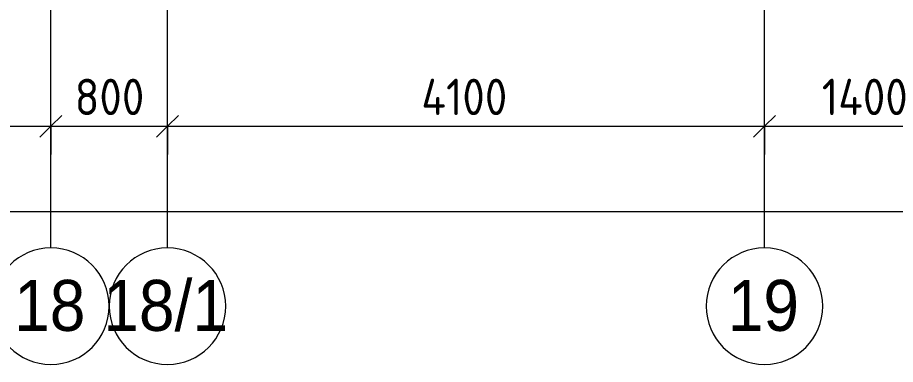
# Model space of a CAD drawing. Header units: millimetres. Extents: x 35092 to 251863, y -8553 to 29549.
# Drawn here: x 65431 to 71459, y -2706 to -324 of the extents above; entities that cross this region are included whole.
import ezdxf

# ---------------------------------------------------------------- set-up
doc = ezdxf.new("R2010")
doc.units = ezdxf.units.MM
for name, color, linetype, lineweight in [('A-ANNO-DIMS', 7, 'Continuous', 9), ('A-ANNO-DIMS-100', 7, 'Continuous', 9), ('Оси', 7, 'Continuous', 9), ('Оси-1', 7, 'Continuous', 20)]:
    doc.layers.add(name, color=color, linetype=linetype, lineweight=lineweight)
doc.styles.add('Arial', font='arial.ttf', dxfattribs={"width": 0.9, "height": 350})
doc.styles.add('ISOCPEUR', font='isocpeur.ttf', dxfattribs={"width": 0.9, "height": 250})
doc.dimstyles.new('ISO-2_5_0_9К_БОЛЬШОЙ', dxfattribs={"dimscale": 304.8, "dimtxt": 248.995294, "dimasz": 0.492126, "dimexe": 0.393701, "dimexo": 0.984252, "dimgap": 0, "dimtad": 1, "dimdec": 0, "dimrnd": 10, "dimzin": 0, "dimdsep": 46, "dimtxsty": 'ISOCPEUR', "dimblk1": 'OBLIQUE', "dimblk2": 'OBLIQUE', "dimsah": 1, "dimcen": 0.09, "dimdle": 0.393701, "dimazin": 0, "dimtfac": 1, "dimtdec": 4, "dimtix": 1, "dimtmove": 0, "dimatfit": 3, "dimfxl": 1, "dimtvp": 1, "dimtolj": 1, "dimtzin": 0, "dimarcsym": 2})

# ---------------------------------------------------------------- blocks, each defined once
blk = doc.blocks.new('Ось сетки - D8-29747960-План расстановки мебели и оборудования 2 этажа в осях 12-23')
at = {"layer": 'Оси-1'}
for start, end in [(360, 180), (180, 360)]:
    blk.add_arc((0, 0), 4, start, end, dxfattribs=at)
blk = doc.blocks.new('DIMBLOCK24-План расстановки мебели и оборудования 2 этажа в осях 12-23')
at = {"layer": 'A-ANNO-DIMS-100'}
for p, q in [((61160, -1264.4), (61160, -950.4)), ((65660, -1264.4), (65660, -950.4)), ((61160, -1070.4), (65660, -1070.4)), ((61160, -1070.4), (61160, -1264.4)), ((65660, -1070.4), (65660, -1264.4))]:
    blk.add_line(p, q, dxfattribs=at)
at = {"layer": 'A-ANNO-DIMS-100', "lineweight": 20}
for p, q in [((61160, -1070.4), (61235, -995.4)), ((65660, -1070.4), (65735, -995.4)), ((61160, -1070.4), (61085, -1145.4)), ((65660, -1070.4), (65585, -1145.4))]:
    blk.add_line(p, q, dxfattribs=at)
at = {"layer": 'A-ANNO-DIMS-100', "color": 0, "insert": (63082, -743.8), "char_height": 250, "width": 787.208, "attachment_point": 1, "line_spacing_factor": 1.149209, "style": 'ISOCPEUR'}
blk.add_mtext('4500', dxfattribs=at)
blk = doc.blocks.new('_Oblique')
at = {"color": 0, "linetype": 'ByBlock', "lineweight": -2}
blk.add_line((-0.5, -0.5), (0.5, 0.5), dxfattribs=at)
blk = doc.blocks.new('DIMBLOCK25-План расстановки мебели и оборудования 2 этажа в осях 12-23')
at = {"layer": 'A-ANNO-DIMS-100'}
for p, q in [((65660, -1264.4), (65660, -950.4)), ((66460, -1264.4), (66460, -950.4)), ((65660, -1070.4), (66460, -1070.4)), ((65660, -1070.4), (65660, -1264.4)), ((66460, -1070.4), (66460, -1264.4))]:
    blk.add_line(p, q, dxfattribs=at)
at = {"layer": 'A-ANNO-DIMS-100', "lineweight": 20}
for p, q in [((65660, -1070.4), (65735, -995.4)), ((66460, -1070.4), (66535, -995.4)), ((65660, -1070.4), (65585, -1145.4)), ((66460, -1070.4), (66385, -1145.4))]:
    blk.add_line(p, q, dxfattribs=at)
at = {"layer": 'A-ANNO-DIMS-100', "color": 0, "insert": (65823, -743.8), "char_height": 250, "width": 568.858, "attachment_point": 1, "line_spacing_factor": 1.149209, "style": 'ISOCPEUR'}
blk.add_mtext('800', dxfattribs=at)
blk = doc.blocks.new('DIMBLOCK26-План расстановки мебели и оборудования 2 этажа в осях 12-23')
at = {"layer": 'A-ANNO-DIMS-100'}
for p, q in [((66460, -1264.4), (66460, -950.4)), ((70560, -1264.4), (70560, -950.4)), ((66460, -1070.4), (70560, -1070.4)), ((66460, -1070.4), (66460, -1264.4)), ((70560, -1070.4), (70560, -1264.4))]:
    blk.add_line(p, q, dxfattribs=at)
at = {"layer": 'A-ANNO-DIMS-100', "lineweight": 20}
for p, q in [((66460, -1070.4), (66535, -995.4)), ((70560, -1070.4), (70635, -995.4)), ((66460, -1070.4), (66385, -1145.4)), ((70560, -1070.4), (70485, -1145.4))]:
    blk.add_line(p, q, dxfattribs=at)
at = {"layer": 'A-ANNO-DIMS-100', "color": 0, "insert": (68203.5, -743.8), "char_height": 250, "width": 735.494, "attachment_point": 1, "line_spacing_factor": 1.149209, "style": 'ISOCPEUR'}
blk.add_mtext('4100', dxfattribs=at)
blk = doc.blocks.new('DIMBLOCK27-План расстановки мебели и оборудования 2 этажа в осях 12-23')
at = {"layer": 'A-ANNO-DIMS-100'}
for p, q in [((70560, -1264.4), (70560, -950.4)), ((71960, -1264.4), (71960, -950.4)), ((70560, -1070.4), (71960, -1070.4)), ((70560, -1070.4), (70560, -1264.4)), ((71960, -1070.4), (71960, -1264.4))]:
    blk.add_line(p, q, dxfattribs=at)
at = {"layer": 'A-ANNO-DIMS-100', "lineweight": 20}
for p, q in [((70560, -1070.4), (70635, -995.4)), ((71960, -1070.4), (72035, -995.4)), ((70560, -1070.4), (70485, -1145.4)), ((71960, -1070.4), (71885, -1145.4))]:
    blk.add_line(p, q, dxfattribs=at)
at = {"layer": 'A-ANNO-DIMS-100', "color": 0, "insert": (70953.5, -743.8), "char_height": 250, "width": 735.494, "attachment_point": 1, "line_spacing_factor": 1.149209, "style": 'ISOCPEUR'}
blk.add_mtext('1400', dxfattribs=at)
blk = doc.blocks.new('DIMBLOCK32-План расстановки мебели и оборудования 2 этажа в осях 12-23')
at = {"layer": 'A-ANNO-DIMS-100'}
for p, q in [((38310, -1849), (38310, -1535.1)), ((84560, -1849), (84560, -1535.1)), ((38190, -1655.1), (84680, -1655.1)), ((38310, -1655.1), (38310, -1849)), ((84560, -1655.1), (84560, -1849))]:
    blk.add_line(p, q, dxfattribs=at)
at = {"layer": 'A-ANNO-DIMS-100', "lineweight": 20}
for p, q in [((38310, -1655.1), (38385, -1580.1)), ((84560, -1655.1), (84635, -1580.1)), ((38310, -1655.1), (38235, -1730.1)), ((84560, -1655.1), (84485, -1730.1))]:
    blk.add_line(p, q, dxfattribs=at)
at = {"layer": 'A-ANNO-DIMS-100', "color": 0, "insert": (61028, -1328.5), "char_height": 250, "width": 976.828, "attachment_point": 1, "line_spacing_factor": 1.149209, "style": 'ISOCPEUR'}
blk.add_mtext('46250', dxfattribs=at)

msp = doc.modelspace()

# ---------------------------------------------------------------- linework, layer by layer
at = {"layer": 'Оси'}
for p, q in [((65660, -1906.3), (65660, 593.7)), ((66460, -1906.3), (66460, 593.7)), ((70560, -1906.3), (70560, 593.7))]:
    msp.add_line(p, q, dxfattribs=at)

# ---------------------------------------------------------------- block references
at = {"layer": 'Оси-1', "xscale": 99.99999999999993, "yscale": 99.99999999999993, "zscale": 99.99999999999993}
for p in [(65660, -2306.3), (66460, -2306.3), (70560, -2306.3)]:
    msp.add_blockref('Ось сетки - D8-29747960-План расстановки мебели и оборудования 2 этажа в осях 12-23', p, dxfattribs=at)

# ---------------------------------------------------------------- texts
at = {"layer": 'Оси', "char_height": 350, "attachment_point": 1, "style": 'Arial'}
for s, insert, width in [('18/1', (66019.7, -2125.6), 1060.633), ('18', (65407.4, -2125.6), 606.076), ('19', (70307.4, -2125.6), 606.076)]:
    msp.add_mtext(s, dxfattribs=dict(at, insert=insert, width=width))

# ---------------------------------------------------------------- dimensions: what is measured, and where the dimension line sits
at = {"layer": 'A-ANNO-DIMS'}
for base, p1, p2, override, picture, middle in [((65660, -1070.4), (61160, -964.4), (65660, -964.4), {"dimpost": '<>', "dimfxl": 4500}, 'DIMBLOCK24-План расстановки мебели и оборудования 2 этажа в осях 12-23', (63410, -945.4)), ((66460, -1070.4), (65660, -964.4), (66460, -964.4), {"dimpost": '<>', "dimfxl": 800}, 'DIMBLOCK25-План расстановки мебели и оборудования 2 этажа в осях 12-23', (66060, -945.4)), ((70560, -1070.4), (66460, -964.4), (70560, -964.4), {"dimpost": '<>', "dimfxl": 4100}, 'DIMBLOCK26-План расстановки мебели и оборудования 2 этажа в осях 12-23', (68510, -945.4)), ((71960, -1070.4), (70560, -964.4), (71960, -964.4), {"dimpost": '<>', "dimfxl": 1400}, 'DIMBLOCK27-План расстановки мебели и оборудования 2 этажа в осях 12-23', (71260, -945.4)), ((84560, -1655.1), (38310, -1549), (84560, -1549), {"dimpost": '<>', "dimfxl": 46250}, 'DIMBLOCK32-План расстановки мебели и оборудования 2 этажа в осях 12-23', (61435, -1530.1))]:
    dim = msp.add_linear_dim(base=base, p1=p1, p2=p2, dimstyle='ISO-2_5_0_9К_БОЛЬШОЙ', override=override, dxfattribs=at)
    dim.commit()
    dim.dimension.update_dxf_attribs({"geometry": picture, "text_midpoint": middle})

doc.saveas('drawing.dxf')
